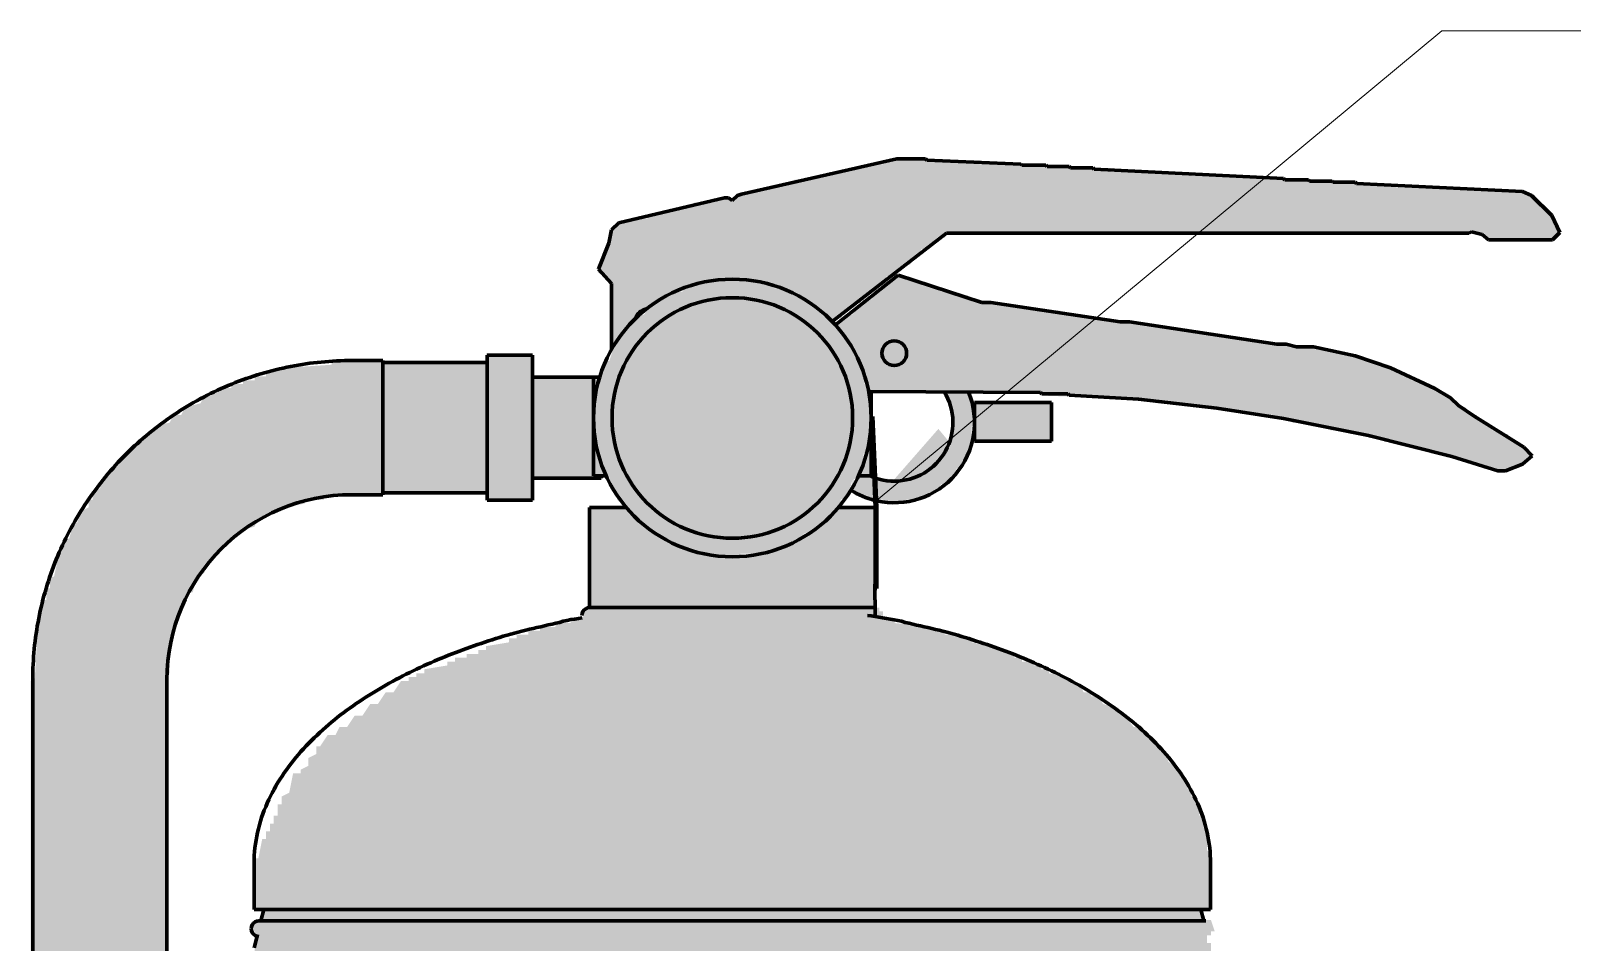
# Model space of a CAD drawing. Header units: millimetres. Extents: x 0 to 2382, y 0 to 420.
# Drawn here: x 2158.28 to 2198.25, y 280.42 to 304.06 of the extents above; entities that cross this region are included whole.
import ezdxf

# ---------------------------------------------------------------- set-up
doc = ezdxf.new("R2010")
doc.units = ezdxf.units.MM
for name, color, linetype, lineweight in [('01-VISIBLE', 7, 'CONTINUOUS', 70), ('08-FINA', 5, 'CONTINUOUS', 18), ('13-GRAFICA', 30, 'CONTINUOUS', 18)]:
    doc.layers.add(name, color=color, linetype=linetype, lineweight=lineweight)

msp = doc.modelspace()

# ---------------------------------------------------------------- hatches: boundary and pattern name
at = {"layer": '08-FINA'}
h = msp.add_hatch(color=7, dxfattribs=at)
h.dxf.hatch_style = 1
h.paths.add_polyline_path([(2180.144, 291.831), (2182.323, 293.121), (2181.811, 293.736)])
at = {"layer": '13-GRAFICA', "true_color": 0xb21820}
h = msp.add_hatch(color=7, dxfattribs=at)
h.dxf.hatch_style = 1
h.paths.add_polyline_path([(2173.378, 295.9), (2173.378, 297.5), (2172.978, 297.8), (2172.978, 298), (2173.078, 298), (2173.078, 298.2), (2173.178, 298.2), (2173.278, 298.9), (2173.378, 298.9), (2173.478, 299.1), (2174.278, 299.2), (2174.278, 299.3), (2174.678, 299.3), (2174.678, 299.4), (2175.078, 299.4), (2175.078, 299.5), (2175.478, 299.5), (2175.478, 299.6), (2175.978, 299.6), (2175.978, 299.7), (2176.578, 299.7), (2176.578, 299.8), (2176.778, 299.8), (2176.778, 299.9), (2177.278, 299.9), (2177.278, 300), (2177.678, 300), (2177.678, 300.1), (2178.078, 300.1), (2178.078, 300.2), (2178.578, 300.2), (2178.578, 300.3), (2178.978, 300.3), (2178.978, 300.4), (2179.478, 300.4), (2179.478, 300.5), (2179.878, 300.5), (2179.878, 300.6), (2180.378, 300.6), (2180.378, 300.7), (2182.878, 300.7), (2182.878, 300.6), (2184.578, 300.6), (2184.578, 300.5), (2186.278, 300.5), (2186.278, 300.4), (2188.378, 300.4), (2188.378, 300.3), (2190.478, 300.3), (2190.478, 300.2), (2192.078, 300.2), (2192.078, 300.1), (2193.678, 300.1), (2193.678, 300), (2197.078, 299.9), (2197.078, 299.8), (2197.278, 299.8), (2197.278, 299.7), (2197.778, 299.3), (2197.778, 299), (2197.878, 299), (2197.878, 298.7), (2197.778, 298.7), (2197.778, 298.6), (2196.078, 298.6), (2195.978, 298.8), (2181.978, 298.8), (2181.978, 298.7), (2181.778, 298.7), (2181.578, 298.4), (2181.378, 298.4), (2181.078, 298), (2180.878, 298), (2180.678, 297.7), (2180.478, 297.7), (2180.178, 297.3), (2179.978, 297.3), (2179.778, 297), (2179.578, 297), (2179.578, 296.9), (2179.478, 296.9), (2179.278, 296.6), (2179.078, 296.6), (2179.078, 296.5), (2178.978, 296.5), (2178.678, 296.9), (2178.478, 296.9), (2178.378, 297.1), (2178.178, 297.1), (2178.078, 297.3), (2177.778, 297.3), (2177.778, 297.4), (2177.478, 297.4), (2177.478, 297.5), (2177.078, 297.5), (2177.078, 297.6), (2175.878, 297.6), (2175.878, 297.5), (2175.478, 297.5), (2175.478, 297.4), (2174.878, 297.3), (2174.878, 297.2), (2174.678, 297.2), (2174.578, 297), (2174.378, 297), (2174.278, 296.8), (2174.078, 296.8), (2173.978, 296.5), (2173.478, 296.1), (2173.478, 295.9)])
at = {"layer": '13-GRAFICA', "true_color": 0xffffff}
h = msp.add_hatch(color=7, dxfattribs=at)
h.dxf.hatch_style = 1
h.paths.add_polyline_path([(2176.178, 290.5), (2175.578, 290.5), (2175.578, 290.6), (2175.278, 290.6), (2175.278, 290.7), (2174.978, 290.7), (2174.978, 290.8), (2174.578, 290.9), (2174.378, 291.2), (2174.178, 291.2), (2174.178, 291.3), (2173.478, 291.9), (2173.478, 292.1), (2173.378, 292.1), (2173.378, 292.3), (2173.278, 292.3), (2173.278, 292.5), (2173.178, 292.5), (2173.178, 292.7), (2173.078, 292.7), (2172.978, 293.4), (2172.878, 293.4), (2172.878, 294.6), (2172.978, 294.6), (2172.978, 295), (2173.078, 295), (2173.078, 295.3), (2173.178, 295.3), (2173.178, 295.5), (2173.278, 295.5), (2173.478, 296.1), (2173.578, 296.1), (2173.578, 296.2), (2173.978, 296.5), (2173.978, 296.7), (2174.178, 296.7), (2174.378, 297), (2174.578, 297), (2174.578, 297.1), (2174.878, 297.2), (2174.878, 297.3), (2175.178, 297.3), (2175.178, 297.4), (2175.478, 297.4), (2175.478, 297.5), (2175.878, 297.5), (2175.878, 297.6), (2177.078, 297.6), (2177.078, 297.5), (2177.478, 297.5), (2177.478, 297.4), (2178.078, 297.3), (2178.178, 297.1), (2178.378, 297.1), (2178.478, 296.9), (2178.678, 296.9), (2178.678, 296.8), (2179.478, 296.1), (2179.478, 295.9), (2179.578, 295.9), (2179.578, 295.7), (2179.678, 295.7), (2179.678, 295.5), (2179.778, 295.5), (2179.778, 295.3), (2179.878, 295.3), (2179.878, 294.9), (2179.978, 294.9), (2179.978, 294.5), (2180.078, 294.5), (2180.078, 293.5), (2179.978, 293.5), (2179.978, 293.1), (2179.878, 293.1), (2179.778, 292.5), (2179.578, 292.4), (2179.478, 292), (2179.278, 291.9), (2179.278, 291.7), (2179.178, 291.7), (2178.778, 291.2), (2178.578, 291.2), (2178.578, 291.1), (2178.278, 291), (2178.178, 290.8), (2177.878, 290.8), (2177.878, 290.7), (2177.378, 290.6), (2177.378, 290.5), (2176.678, 290.5), (2176.678, 290.4), (2176.178, 290.4)])
at = {"layer": '13-GRAFICA', "true_color": 0xb21820}
h = msp.add_hatch(color=7, dxfattribs=at)
h.dxf.hatch_style = 1
h.paths.add_polyline_path([(2179.678, 295.7), (2179.578, 295.7), (2179.478, 296.1), (2179.178, 296.3), (2179.178, 296.5), (2179.278, 296.5), (2179.378, 296.7), (2179.578, 296.7), (2179.878, 297.1), (2180.078, 297.1), (2180.378, 297.5), (2180.378, 295.9), (2180.378, 295.5), (2180.378, 294.7), (2179.978, 294.7), (2179.878, 295.3), (2179.778, 295.3), (2179.778, 295.5), (2179.678, 295.5)])
h = msp.add_hatch(color=7, dxfattribs=at)
h.dxf.hatch_style = 1
h.paths.add_polyline_path([(2180.578, 297.5), (2180.678, 297.7), (2180.978, 297.7), (2180.978, 297.6), (2180.978, 295.9), (2180.878, 295.9), (2180.878, 296), (2180.478, 296), (2180.478, 295.9), (2180.378, 295.9), (2180.378, 297.5)])
h = msp.add_hatch(color=7, dxfattribs=at)
h.dxf.hatch_style = 1
h.paths.add_polyline_path([(2181.278, 297.6), (2181.278, 297.5), (2181.578, 297.5), (2181.578, 297.4), (2181.878, 297.4), (2181.878, 297.3), (2182.278, 297.3), (2182.278, 297.2), (2182.578, 297.2), (2182.578, 297.1), (2182.878, 297.1), (2182.878, 297), (2184.978, 296.8), (2184.978, 296.7), (2186.278, 296.6), (2186.278, 296.5), (2187.178, 296.5), (2187.178, 296.4), (2189.178, 296.2), (2189.178, 296.1), (2190.478, 296), (2190.478, 295.9), (2191.578, 295.9), (2191.578, 295.8), (2192.078, 295.8), (2192.078, 295.7), (2192.878, 295.6), (2192.878, 295.5), (2193.478, 295.4), (2193.478, 295.3), (2193.678, 295.3), (2193.678, 295.2), (2193.878, 295.2), (2193.878, 295.1), (2194.078, 295.1), (2194.078, 295), (2194.378, 295), (2194.378, 294.9), (2194.778, 294.8), (2194.778, 294.7), (2195.078, 294.6), (2195.278, 294.3), (2195.478, 294.3), (2195.578, 294.1), (2195.778, 294.1), (2195.778, 294), (2196.078, 293.9), (2196.178, 293.7), (2196.378, 293.7), (2196.378, 293.6), (2196.578, 293.6), (2196.678, 293.4), (2196.878, 293.4), (2197.178, 293), (2197.078, 293), (2196.978, 292.8), (2196.778, 292.8), (2196.778, 292.7), (2196.278, 292.6), (2196.278, 292.7), (2195.978, 292.7), (2195.978, 292.8), (2195.678, 292.8), (2195.678, 292.9), (2195.378, 292.9), (2195.378, 293), (2194.978, 293), (2194.978, 293.1), (2194.578, 293.1), (2194.578, 293.2), (2194.178, 293.2), (2194.178, 293.3), (2193.778, 293.3), (2193.778, 293.4), (2193.378, 293.4), (2193.378, 293.5), (2192.978, 293.5), (2192.978, 293.6), (2192.478, 293.6), (2192.478, 293.7), (2191.978, 293.7), (2191.978, 293.8), (2191.478, 293.8), (2191.478, 293.9), (2190.978, 293.9), (2190.978, 294), (2190.478, 294), (2190.478, 294.1), (2189.178, 294.2), (2189.178, 294.3), (2187.478, 294.4), (2187.478, 294.5), (2184.478, 294.6), (2184.478, 294.7), (2180.978, 294.7), (2180.978, 295.5), (2180.978, 295.9), (2180.978, 297.6)])
at = {"layer": '13-GRAFICA', "true_color": 0xc81e2d}
h = msp.add_hatch(color=7, dxfattribs=at)
h.dxf.hatch_style = 1
h.paths.add_polyline_path([(2174.229, 292.087), (2174.204, 292.117), (2174.071, 292.291), (2174.048, 292.323), (2173.931, 292.507), (2173.911, 292.541), (2173.811, 292.735), (2173.794, 292.77), (2173.71, 292.972), (2173.697, 293.009), (2173.631, 293.217), (2173.621, 293.255), (2173.574, 293.468), (2173.567, 293.507), (2173.539, 293.723), (2173.535, 293.762), (2173.526, 293.98), (2173.526, 294.02), (2173.535, 294.238), (2173.539, 294.277), (2173.567, 294.493), (2173.574, 294.532), (2173.621, 294.745), (2173.631, 294.783), (2173.697, 294.991), (2173.71, 295.028), (2173.794, 295.23), (2173.811, 295.265), (2173.911, 295.459), (2173.931, 295.493), (2174.048, 295.677), (2174.071, 295.709), (2174.204, 295.883), (2174.229, 295.913), (2174.377, 296.074), (2174.404, 296.101), (2174.565, 296.249), (2174.595, 296.274), (2174.769, 296.407), (2174.801, 296.43), (2174.985, 296.547), (2175.019, 296.567), (2175.213, 296.667), (2175.627, 295.87), (2175.451, 295.778), (2175.3, 295.682), (2175.158, 295.573), (2175.026, 295.452), (2174.905, 295.32), (2174.796, 295.178), (2174.7, 295.027), (2174.617, 294.868), (2174.548, 294.702), (2174.494, 294.532), (2174.456, 294.357), (2174.432, 294.179), (2174.424, 294), (2174.432, 293.821), (2174.456, 293.643), (2174.494, 293.468), (2174.548, 293.298), (2174.617, 293.132), (2174.7, 292.973), (2174.796, 292.822), (2174.905, 292.68), (2175.039, 292.533), (2174.377, 291.926)])
at = {"layer": '13-GRAFICA', "true_color": 0x009146}
h = msp.add_hatch(color=7, dxfattribs=at)
h.dxf.hatch_style = 1
h.paths.add_polyline_path([(2175.45, 296.768), (2175.487, 296.781), (2175.695, 296.847), (2175.733, 296.857), (2175.946, 296.904), (2175.985, 296.911), (2176.201, 296.939), (2176.24, 296.943), (2176.458, 296.952), (2176.498, 296.952), (2176.716, 296.943), (2176.755, 296.939), (2176.971, 296.911), (2177.01, 296.904), (2177.223, 296.857), (2177.261, 296.847), (2177.469, 296.781), (2177.506, 296.768), (2177.708, 296.684), (2177.364, 295.854), (2177.18, 295.93), (2177.01, 295.984), (2176.835, 296.022), (2176.657, 296.046), (2176.478, 296.054), (2176.299, 296.046), (2176.121, 296.022), (2175.946, 295.984), (2175.776, 295.93), (2175.592, 295.854), (2175.248, 296.684)])
at = {"layer": '13-GRAFICA', "true_color": 0xc81e2d}
h = msp.add_hatch(color=7, dxfattribs=at)
h.dxf.hatch_style = 1
h.paths.add_polyline_path([(2177.937, 296.567), (2177.971, 296.547), (2178.155, 296.43), (2178.187, 296.407), (2178.361, 296.274), (2178.391, 296.249), (2178.552, 296.101), (2178.579, 296.074), (2178.727, 295.913), (2178.752, 295.883), (2178.885, 295.709), (2178.908, 295.677), (2179.025, 295.493), (2179.045, 295.459), (2179.145, 295.265), (2179.162, 295.23), (2179.246, 295.028), (2179.259, 294.991), (2179.325, 294.783), (2179.335, 294.745), (2179.382, 294.532), (2179.389, 294.493), (2179.417, 294.277), (2179.421, 294.238), (2179.43, 294.02), (2179.43, 293.98), (2179.421, 293.762), (2179.417, 293.723), (2179.389, 293.507), (2179.382, 293.468), (2179.335, 293.255), (2179.325, 293.217), (2179.259, 293.009), (2179.246, 292.972), (2179.162, 292.77), (2179.145, 292.735), (2179.045, 292.541), (2179.025, 292.507), (2178.908, 292.323), (2178.885, 292.291), (2178.752, 292.117), (2178.727, 292.087), (2178.579, 291.926), (2177.917, 292.533), (2178.051, 292.68), (2178.16, 292.822), (2178.256, 292.973), (2178.339, 293.132), (2178.408, 293.298), (2178.462, 293.468), (2178.5, 293.643), (2178.524, 293.821), (2178.532, 294), (2178.524, 294.179), (2178.5, 294.357), (2178.462, 294.532), (2178.408, 294.702), (2178.339, 294.868), (2178.256, 295.027), (2178.16, 295.178), (2178.051, 295.32), (2177.93, 295.452), (2177.798, 295.573), (2177.656, 295.682), (2177.505, 295.778), (2177.329, 295.87), (2177.743, 296.667)])
at = {"layer": '13-GRAFICA', "true_color": 0x191919}
h = msp.add_hatch(color=7, dxfattribs=at)
h.dxf.hatch_style = 1
h.paths.add_polyline_path([(2176.639, 295.923), (2176.641, 295.936), (2176.645, 295.948), (2176.65, 295.959), (2176.656, 295.97), (2176.663, 295.981), (2176.671, 295.991), (2176.68, 295.999), (2176.69, 296.007), (2176.7, 296.014), (2176.711, 296.02), (2176.723, 296.025), (2176.735, 296.029), (2176.747, 296.031), (2176.76, 296.032), (2176.772, 296.032), (2176.785, 296.031), (2176.797, 296.029), (2176.809, 296.025), (2176.821, 296.02), (2176.832, 296.014), (2176.843, 296.007), (2176.852, 295.999), (2176.861, 295.99), (2176.869, 295.98), (2176.876, 295.97), (2176.882, 295.959), (2176.887, 295.947), (2176.89, 295.935), (2176.893, 295.923), (2176.894, 295.91), (2176.894, 295.897), (2176.893, 295.885), (2176.605, 293.981), (2176.602, 293.968), (2176.599, 293.956), (2176.594, 293.945), (2176.588, 293.934), (2176.581, 293.923), (2176.573, 293.914), (2176.564, 293.905), (2176.554, 293.897), (2176.544, 293.89), (2176.533, 293.884), (2176.521, 293.879), (2176.509, 293.875), (2176.496, 293.873), (2176.484, 293.872), (2176.471, 293.872), (2176.459, 293.873), (2176.446, 293.876), (2176.434, 293.879), (2176.423, 293.884), (2176.412, 293.89), (2176.401, 293.897), (2176.392, 293.905), (2176.383, 293.914), (2176.375, 293.924), (2176.368, 293.934), (2176.362, 293.945), (2176.357, 293.957), (2176.353, 293.969), (2176.351, 293.982), (2176.35, 293.994), (2176.35, 294.007), (2176.351, 294.019)])
at = {"layer": '13-GRAFICA', "true_color": 0xd6d9de}
h = msp.add_hatch(color=7, dxfattribs=at)
h.dxf.hatch_style = 1
h.paths.add_polyline_path([(2180.378, 295.5), (2180.378, 295.9), (2180.478, 295.9), (2180.478, 296), (2180.878, 296), (2180.878, 295.9), (2180.978, 295.9), (2180.978, 295.5), (2180.878, 295.5), (2180.878, 295.4), (2180.478, 295.4), (2180.478, 295.5)])
at = {"layer": '13-GRAFICA', "true_color": 0x202020}
h = msp.add_hatch(color=7, dxfattribs=at)
h.dxf.hatch_style = 1
h.paths.add_polyline_path([(2158.278, 258), (2158.278, 287.2), (2158.378, 287.2), (2158.478, 289), (2158.578, 289), (2158.578, 289.3), (2158.678, 289.3), (2158.678, 289.6), (2158.778, 289.6), (2158.778, 289.9), (2158.878, 289.9), (2159.078, 290.8), (2159.278, 290.9), (2159.378, 291.3), (2159.478, 291.3), (2159.578, 291.6), (2159.778, 291.7), (2159.778, 291.9), (2159.878, 291.9), (2159.878, 292.1), (2160.078, 292.2), (2160.078, 292.4), (2160.178, 292.4), (2161.478, 293.8), (2161.878, 293.9), (2161.978, 294.1), (2162.178, 294.1), (2162.278, 294.3), (2162.678, 294.4), (2162.778, 294.6), (2162.978, 294.6), (2162.978, 294.7), (2163.178, 294.7), (2163.178, 294.8), (2163.478, 294.8), (2163.478, 294.9), (2163.778, 294.9), (2163.778, 295), (2164.078, 295), (2164.078, 295.1), (2164.378, 295.1), (2164.378, 295.2), (2164.578, 295.2), (2164.578, 295.3), (2166.078, 295.4), (2166.078, 295.5), (2167.378, 295.5), (2167.378, 292), (2165.878, 292), (2165.878, 291.9), (2165.378, 291.9), (2165.378, 291.8), (2164.478, 291.6), (2164.478, 291.5), (2164.178, 291.4), (2164.078, 291.2), (2163.678, 291.1), (2163.678, 291), (2162.778, 290.2), (2162.778, 290), (2162.578, 289.9), (2162.478, 289.5), (2162.378, 289.5), (2162.278, 289.2), (2162.178, 289.2), (2161.978, 288.3), (2161.878, 288.3), (2161.878, 287.4), (2161.778, 287.4), (2161.778, 258)])
at = {"layer": '13-GRAFICA', "true_color": 0xcba23e}
h = msp.add_hatch(color=7, dxfattribs=at)
h.dxf.hatch_style = 1
h.paths.add_polyline_path([(2167.378, 292.1), (2167.378, 295.5), (2170.078, 295.5), (2170.078, 295.7), (2171.278, 295.7), (2171.278, 291.9), (2170.078, 291.9), (2170.078, 292.1)])
at = {"layer": '13-GRAFICA', "true_color": 0xb21820}
h = msp.add_hatch(color=7, dxfattribs=at)
h.dxf.hatch_style = 1
h.paths.add_polyline_path([(2180.378, 294.7), (2180.378, 295.5), (2180.478, 295.5), (2180.478, 295.4), (2180.878, 295.4), (2180.878, 295.5), (2180.978, 295.5), (2180.978, 294.7)])
at = {"layer": '13-GRAFICA', "true_color": 0xcba23e}
h = msp.add_hatch(color=7, dxfattribs=at)
h.dxf.hatch_style = 1
h.paths.add_polyline_path([(2171.278, 295.1), (2173.078, 295.1), (2173.078, 295), (2172.978, 295), (2172.978, 294.6), (2172.878, 294.6), (2172.878, 293.4), (2172.978, 293.4), (2172.978, 293), (2173.078, 293), (2173.178, 292.5), (2171.278, 292.5)])
at = {"layer": '13-GRAFICA', "true_color": 0xd6d9de}
h = msp.add_hatch(color=7, dxfattribs=at)
h.dxf.hatch_style = 1
h.paths.add_polyline_path([(2179.578, 292.1), (2179.578, 292.4), (2179.678, 292.4), (2179.678, 292.5), (2181.078, 292.4), (2181.078, 292.5), (2181.578, 292.6), (2181.578, 292.7), (2181.878, 292.9), (2181.878, 293.1), (2182.078, 293.2), (2182.078, 293.5), (2182.178, 293.5), (2182.178, 294.3), (2182.078, 294.3), (2182.078, 294.6), (2181.978, 294.6), (2181.978, 294.7), (2182.578, 294.7), (2182.578, 294.6), (2182.678, 294.6), (2182.778, 293.8), (2182.678, 293.8), (2182.678, 293.2), (2182.578, 293.2), (2182.478, 292.8), (2182.278, 292.7), (2182.278, 292.5), (2182.178, 292.5), (2182.078, 292.3), (2181.878, 292.3), (2181.778, 292.1), (2181.578, 292.1), (2181.578, 292), (2181.378, 292), (2181.378, 291.9), (2180.978, 291.9), (2180.978, 291.8), (2180.378, 291.8), (2180.378, 291.9), (2179.978, 291.9), (2179.978, 292)])
at = {"layer": '13-GRAFICA', "true_color": 0xffd200}
h = msp.add_hatch(color=7, dxfattribs=at)
h.dxf.hatch_style = 1
h.paths.add_polyline_path([(2182.778, 293.4), (2182.778, 294.4), (2184.778, 294.4), (2184.778, 293.4)])
at = {"layer": '13-GRAFICA', "true_color": 0xcba23e}
h = msp.add_hatch(color=7, dxfattribs=at)
h.dxf.hatch_style = 1
h.paths.add_polyline_path([(2179.978, 293.5), (2180.078, 293.5), (2180.078, 292.5), (2179.778, 292.5)])
at = {"layer": '13-GRAFICA', "true_color": 0xc81e2d}
h = msp.add_hatch(color=7, dxfattribs=at)
h.dxf.hatch_style = 1
h.paths.add_polyline_path([(2180.078, 292.8), (2180.078, 293.7), (2180.178, 293.7), (2180.178, 292.8)])
at = {"layer": '13-GRAFICA', "true_color": 0xb21820}
h = msp.add_hatch(color=7, dxfattribs=at)
h.dxf.hatch_style = 1
h.paths.add_polyline_path([(2172.778, 289.1), (2172.778, 291.7), (2173.778, 291.7), (2173.778, 291.6), (2173.878, 291.6), (2174.178, 291.2), (2174.378, 291.2), (2174.578, 290.9), (2174.778, 290.9), (2174.778, 290.8), (2174.978, 290.8), (2174.978, 290.7), (2175.278, 290.7), (2175.278, 290.6), (2175.578, 290.6), (2175.578, 290.5), (2176.178, 290.5), (2176.178, 290.4), (2177.378, 290.5), (2177.378, 290.6), (2177.678, 290.6), (2177.678, 290.7), (2177.878, 290.7), (2177.878, 290.8), (2178.178, 290.8), (2178.278, 291), (2178.478, 291), (2178.578, 291.2), (2178.778, 291.2), (2179.178, 291.7), (2180.178, 291.7), (2180.178, 289.1)])
h = msp.add_hatch(color=7, dxfattribs=at)
h.dxf.hatch_style = 1
h.paths.add_polyline_path([(2180.378, 289), (2180.378, 288.8), (2172.578, 288.8), (2172.678, 289.1), (2180.278, 289.1), (2180.278, 289)])
h = msp.add_hatch(color=7, dxfattribs=at)
h.dxf.hatch_style = 1
h.paths.add_polyline_path([(2164.078, 281.3), (2164.078, 282.6), (2164.178, 282.6), (2164.278, 283.1), (2164.378, 283.1), (2164.378, 283.3), (2164.478, 283.3), (2164.478, 283.5), (2164.578, 283.5), (2164.578, 283.7), (2164.678, 283.7), (2164.678, 284), (2164.778, 284), (2164.778, 284.2), (2164.978, 284.3), (2165.078, 284.8), (2165.278, 284.8), (2165.278, 284.9), (2165.478, 285), (2165.478, 285.2), (2165.678, 285.3), (2165.678, 285.5), (2165.778, 285.5), (2165.978, 285.8), (2166.178, 285.8), (2166.278, 286), (2166.478, 286), (2166.678, 286.3), (2166.878, 286.3), (2167.078, 286.6), (2167.278, 286.6), (2167.478, 286.9), (2167.678, 286.9), (2167.878, 287.2), (2168.078, 287.2), (2168.078, 287.3), (2168.278, 287.3), (2168.278, 287.4), (2168.478, 287.4), (2168.478, 287.5), (2169.078, 287.6), (2169.078, 287.7), (2169.278, 287.7), (2169.278, 287.8), (2169.578, 287.8), (2169.578, 287.9), (2169.878, 287.9), (2169.878, 288), (2170.078, 288), (2170.078, 288.1), (2170.678, 288.2), (2170.678, 288.3), (2170.878, 288.3), (2170.878, 288.4), (2171.178, 288.4), (2171.178, 288.5), (2171.478, 288.5), (2171.478, 288.6), (2171.878, 288.6), (2171.878, 288.7), (2172.278, 288.7), (2172.278, 288.8), (2180.678, 288.8), (2180.678, 288.7), (2181.678, 288.6), (2181.678, 288.5), (2181.978, 288.5), (2181.978, 288.4), (2182.378, 288.4), (2182.378, 288.3), (2182.678, 288.3), (2182.678, 288.2), (2183.578, 288), (2183.578, 287.9), (2183.778, 287.9), (2183.778, 287.8), (2183.978, 287.8), (2183.978, 287.7), (2184.278, 287.7), (2184.278, 287.6), (2184.478, 287.6), (2184.478, 287.5), (2184.678, 287.5), (2184.678, 287.4), (2185.178, 287.3), (2185.178, 287.2), (2185.478, 287.1), (2185.578, 286.9), (2185.778, 286.9), (2185.778, 286.8), (2185.978, 286.8), (2186.078, 286.6), (2186.478, 286.5), (2186.878, 286), (2187.078, 286), (2187.078, 285.9), (2187.778, 285.3), (2187.778, 285.1), (2188.078, 284.9), (2188.078, 284.7), (2188.278, 284.6), (2188.278, 284.4), (2188.378, 284.4), (2188.378, 284.2), (2188.478, 284.2), (2188.478, 284), (2188.578, 284), (2188.578, 283.7), (2188.678, 283.7), (2188.678, 283.4), (2188.778, 283.4), (2188.778, 282.8), (2188.878, 282.8), (2188.878, 281.3)])
h = msp.add_hatch(color=7, dxfattribs=at)
h.dxf.hatch_style = 1
h.paths.add_polyline_path([(2188.878, 280.6), (2164.078, 280.6), (2164.078, 280.7), (2163.978, 280.7), (2164.078, 281), (2188.878, 281), (2188.978, 280.7), (2188.878, 280.7)])
h = msp.add_hatch(color=7, dxfattribs=at)
h.dxf.hatch_style = 1
h.paths.add_polyline_path([(2164.278, 281), (2164.278, 281.3), (2188.578, 281.3), (2188.678, 281)])
h = msp.add_hatch(color=7, dxfattribs=at)
h.dxf.hatch_style = 1
h.paths.add_polyline_path([(2164.178, 280.5), (2164.178, 280.6), (2188.778, 280.6), (2188.778, 280.4), (2188.878, 280.4), (2188.878, 275.8), (2176.778, 275.8), (2176.778, 280.1), (2176.178, 280.1), (2176.178, 275.8), (2164.078, 275.8), (2164.078, 280.5)])

# ---------------------------------------------------------------- linework, layer by layer
at = {"layer": '01-VISIBLE'}
for p, q in [((2180.736, 300.742), (2176.706, 299.828)), ((2181.48, 300.742), (2180.736, 300.742)), ((2181.514, 300.708), (2181.48, 300.742)), ((2183.952, 300.606), (2181.514, 300.708)), ((2183.986, 300.574), (2183.952, 300.606)), ((2184.596, 300.574), (2183.986, 300.574)), ((2184.63, 300.54), (2184.596, 300.574)), ((2185.206, 300.54), (2184.63, 300.54)), ((2185.24, 300.506), (2185.206, 300.54)), ((2185.816, 300.506), (2185.24, 300.506)), ((2185.85, 300.472), (2185.816, 300.506)), ((2190.76, 300.234), (2185.85, 300.472)), ((2190.794, 300.2), (2190.76, 300.234)), ((2191.404, 300.2), (2190.794, 300.2)), ((2191.438, 300.166), (2191.404, 300.2)), ((2192.012, 300.166), (2191.438, 300.166)), ((2192.046, 300.132), (2192.012, 300.166)), ((2176.604, 299.794), (2176.468, 299.658)), ((2176.706, 299.828), (2176.604, 299.794)), ((2192.622, 300.132), (2192.046, 300.132)), ((2192.656, 300.098), (2192.622, 300.132)), ((2196.958, 299.896), (2192.656, 300.098)), ((2197.194, 299.794), (2196.958, 299.896)), ((2197.72, 299.27), (2197.194, 299.794)), ((2176.264, 299.726), (2173.522, 299.082)), ((2176.366, 299.726), (2176.264, 299.726)), ((2176.468, 299.658), (2176.366, 299.726)), ((2173.522, 299.082), (2173.336, 298.896)), ((2197.922, 298.828), (2197.72, 299.27)), ((2173.268, 298.558), (2172.996, 297.88)), ((2173.336, 298.896), (2173.268, 298.558)), ((2179.059, 296.519), (2182.022, 298.812)), ((2182.022, 298.812), (2195.568, 298.812)), ((2195.568, 298.812), (2195.636, 298.846)), ((2195.636, 298.846), (2195.908, 298.778)), ((2195.908, 298.778), (2196.076, 298.642)), ((2196.076, 298.642), (2197.736, 298.642)), ((2197.736, 298.642), (2197.922, 298.828)), ((2172.996, 297.88), (2173.336, 297.508)), ((2173.336, 297.508), (2173.336, 295.795)), ((2180.77, 297.728), (2179.139, 296.434)), ((2182.936, 297.018), (2180.77, 297.728)), ((2183.174, 297.018), (2182.936, 297.018)), ((2186.526, 296.51), (2183.174, 297.018)), ((2186.764, 296.51), (2186.526, 296.51)), ((2190.59, 295.934), (2186.764, 296.51)), ((2190.828, 295.934), (2190.59, 295.934)), ((2191.098, 295.866), (2190.828, 295.934)), ((2191.538, 295.866), (2191.098, 295.866)), ((2192.622, 295.628), (2191.538, 295.866)), ((2167.408, 295.51), (2166.608, 295.51)), ((2170.108, 295.46), (2167.408, 295.46)), ((2171.288, 295.65), (2170.108, 295.65)), ((2193.536, 295.324), (2192.622, 295.628)), ((2172.868, 295.08), (2171.288, 295.08)), ((2172.868, 292.52), (2172.868, 295.08)), ((2194.688, 294.782), (2193.536, 295.324)), ((2180.002, 294.705), (2184.46, 294.68)), ((2180.068, 292.52), (2180.068, 294.705)), ((2184.46, 294.68), (2184.494, 294.646)), ((2184.494, 294.646), (2185.172, 294.646)), ((2185.172, 294.646), (2185.206, 294.612)), ((2185.206, 294.612), (2187, 294.51)), ((2195.094, 294.544), (2194.688, 294.782)), ((2182.748, 294.42), (2184.748, 294.42)), ((2187, 294.51), (2189.032, 294.274)), ((2189.032, 294.274), (2190.76, 294.002)), ((2195.298, 294.342), (2195.094, 294.544)), ((2195.704, 294.07), (2195.298, 294.342)), ((2180.074, 294.06), (2180.114, 294.062)), ((2180.174, 291.7), (2180.074, 294.06)), ((2180.114, 294.062), (2180.214, 291.701)), ((2190.76, 294.002), (2192.962, 293.562)), ((2196.992, 293.258), (2195.704, 294.07)), ((2182.748, 293.42), (2184.748, 293.42)), ((2192.962, 293.562), (2195.128, 293.02)), ((2195.128, 293.02), (2196.314, 292.648)), ((2196.958, 292.818), (2197.212, 293.038)), ((2197.212, 293.038), (2196.992, 293.258)), ((2196.314, 292.648), (2196.518, 292.648)), ((2196.518, 292.648), (2196.958, 292.818)), ((2173.068, 292.46), (2171.288, 292.46)), ((2167.408, 292.03), (2166.608, 292.03)), ((2170.108, 292.08), (2167.408, 292.08)), ((2171.288, 291.89), (2170.108, 291.89)), ((2172.768, 289.1), (2172.768, 291.7)), ((2180.168, 289.7), (2180.168, 291.7)), ((2180.174, 289.6), (2180.174, 291.7)), ((2180.214, 291.701), (2180.214, 289.6)), ((2180.163, 289.3), (2180.163, 289.7)), ((2180.214, 289.6), (2180.174, 289.6)), ((2180.168, 288.9), (2180.168, 289.3)), ((2158.328, 287.23), (2158.328, 257.98)), ((2161.808, 287.23), (2161.808, 257.98)), ((2164.068, 281.272), (2164.068, 282.472)), ((2188.868, 281.272), (2188.868, 282.472)), ((2164.318, 281.272), (2164.243, 280.972)), ((2188.693, 280.972), (2188.618, 281.272)), ((2164.144, 280.578), (2164.068, 280.272))]:
    msp.add_line(p, q, dxfattribs=at)
for points in [[(2180.501, 295.973), (2180.501, 295.973), (2180.501, 295.973), (2180.501, 295.973), (2180.501, 295.973), (2180.501, 295.973), (2180.502, 295.973)], [(2166.608, 295.51), (2166.508, 295.509), (2166.408, 295.508), (2166.308, 295.505), (2166.208, 295.5), (2166.108, 295.495), (2166.008, 295.488), (2165.909, 295.48), (2165.809, 295.471), (2165.709, 295.461), (2165.61, 295.45), (2165.511, 295.437), (2165.412, 295.423), (2165.313, 295.408), (2165.214, 295.392), (2165.115, 295.374), (2165.017, 295.356), (2164.919, 295.336), (2164.821, 295.315), (2164.724, 295.293), (2164.626, 295.269), (2164.529, 295.245), (2164.433, 295.219), (2164.336, 295.192), (2164.24, 295.164), (2164.145, 295.135), (2164.049, 295.105), (2163.954, 295.073), (2163.86, 295.041), (2163.766, 295.007), (2163.672, 294.972), (2163.579, 294.936), (2163.486, 294.899), (2163.393, 294.86), (2163.301, 294.821), (2163.21, 294.781), (2163.119, 294.739), (2163.028, 294.696), (2162.938, 294.652), (2162.849, 294.608), (2162.76, 294.562), (2162.672, 294.515), (2162.584, 294.466), (2162.497, 294.417), (2162.41, 294.367), (2162.324, 294.316), (2162.239, 294.264), (2162.154, 294.21), (2162.07, 294.156), (2161.987, 294.101), (2161.904, 294.044), (2161.822, 293.987), (2161.741, 293.929), (2161.661, 293.869), (2161.581, 293.809), (2161.502, 293.748), (2161.423, 293.686), (2161.346, 293.623), (2161.269, 293.559), (2161.193, 293.494), (2161.117, 293.428), (2161.043, 293.361), (2160.969, 293.293), (2160.896, 293.225), (2160.824, 293.155), (2160.753, 293.085), (2160.683, 293.014), (2160.613, 292.942), (2160.545, 292.869), (2160.477, 292.795), (2160.41, 292.721), (2160.344, 292.645), (2160.279, 292.569), (2160.215, 292.492), (2160.152, 292.415), (2160.09, 292.336), (2160.029, 292.257), (2159.969, 292.177), (2159.909, 292.097), (2159.851, 292.016), (2159.794, 291.934), (2159.737, 291.851), (2159.682, 291.768), (2159.628, 291.684), (2159.574, 291.599), (2159.522, 291.514), (2159.471, 291.428), (2159.421, 291.341), (2159.372, 291.254), (2159.323, 291.166), (2159.276, 291.078), (2159.23, 290.989), (2159.186, 290.9), (2159.142, 290.81), (2159.099, 290.719), (2159.057, 290.628), (2159.017, 290.537), (2158.978, 290.445), (2158.939, 290.352), (2158.902, 290.259), (2158.866, 290.166), (2158.831, 290.072), (2158.797, 289.978), (2158.765, 289.884), (2158.733, 289.789), (2158.703, 289.693), (2158.674, 289.598), (2158.646, 289.502), (2158.619, 289.405), (2158.593, 289.309), (2158.569, 289.212), (2158.545, 289.114), (2158.523, 289.017), (2158.502, 288.919), (2158.482, 288.821), (2158.464, 288.723), (2158.446, 288.624), (2158.43, 288.525), (2158.415, 288.426), (2158.401, 288.327), (2158.388, 288.228), (2158.377, 288.129), (2158.367, 288.029), (2158.358, 287.929), (2158.35, 287.83), (2158.343, 287.73), (2158.338, 287.63), (2158.333, 287.53), (2158.33, 287.43), (2158.329, 287.33), (2158.328, 287.23)], [(2167.408, 292.03), (2167.408, 292.132), (2167.408, 292.235), (2167.408, 292.337), (2167.408, 292.439), (2167.408, 292.542), (2167.408, 292.644), (2167.408, 292.746), (2167.408, 292.849), (2167.408, 292.951), (2167.408, 293.054), (2167.408, 293.156), (2167.408, 293.258), (2167.408, 293.361), (2167.408, 293.463), (2167.408, 293.565), (2167.408, 293.668), (2167.408, 293.77), (2167.408, 293.872), (2167.408, 293.975), (2167.408, 294.077), (2167.408, 294.179), (2167.408, 294.282), (2167.408, 294.384), (2167.408, 294.486), (2167.408, 294.589), (2167.408, 294.691), (2167.408, 294.794), (2167.408, 294.896), (2167.408, 294.998), (2167.408, 295.101), (2167.408, 295.203), (2167.408, 295.305), (2167.408, 295.408), (2167.408, 295.51)], [(2170.108, 291.89), (2170.108, 291.992), (2170.108, 292.093), (2170.108, 292.195), (2170.108, 292.296), (2170.108, 292.398), (2170.108, 292.5), (2170.108, 292.601), (2170.108, 292.703), (2170.108, 292.805), (2170.108, 292.906), (2170.108, 293.008), (2170.108, 293.109), (2170.108, 293.211), (2170.108, 293.313), (2170.108, 293.414), (2170.108, 293.516), (2170.108, 293.618), (2170.108, 293.719), (2170.108, 293.821), (2170.108, 293.922), (2170.108, 294.024), (2170.108, 294.126), (2170.108, 294.227), (2170.108, 294.329), (2170.108, 294.431), (2170.108, 294.532), (2170.108, 294.634), (2170.108, 294.735), (2170.108, 294.837), (2170.108, 294.939), (2170.108, 295.04), (2170.108, 295.142), (2170.108, 295.244), (2170.108, 295.345), (2170.108, 295.447), (2170.108, 295.548), (2170.108, 295.65)], [(2171.288, 291.89), (2171.288, 291.992), (2171.288, 292.093), (2171.288, 292.195), (2171.288, 292.296), (2171.288, 292.398), (2171.288, 292.5), (2171.288, 292.601), (2171.288, 292.703), (2171.288, 292.805), (2171.288, 292.906), (2171.288, 293.008), (2171.288, 293.109), (2171.288, 293.211), (2171.288, 293.313), (2171.288, 293.414), (2171.288, 293.516), (2171.288, 293.618), (2171.288, 293.719), (2171.288, 293.821), (2171.288, 293.922), (2171.288, 294.024), (2171.288, 294.126), (2171.288, 294.227), (2171.288, 294.329), (2171.288, 294.431), (2171.288, 294.532), (2171.288, 294.634), (2171.288, 294.735), (2171.288, 294.837), (2171.288, 294.939), (2171.288, 295.04), (2171.288, 295.142), (2171.288, 295.244), (2171.288, 295.345), (2171.288, 295.447), (2171.288, 295.548), (2171.288, 295.65)], [(2172.868, 295.08), (2172.895, 295.08), (2172.921, 295.08), (2172.948, 295.08), (2172.974, 295.08), (2173.001, 295.08), (2173.028, 295.08)], [(2181.964, 294.694), (2182.014, 294.607), (2182.057, 294.516), (2182.095, 294.423), (2182.127, 294.328), (2182.152, 294.23), (2182.17, 294.132), (2182.182, 294.032), (2182.188, 293.932), (2182.186, 293.831), (2182.179, 293.731), (2182.164, 293.632), (2182.143, 293.533), (2182.116, 293.437), (2182.082, 293.342), (2182.042, 293.25), (2181.996, 293.161), (2181.944, 293.074), (2181.887, 292.992), (2181.824, 292.913), (2181.757, 292.839), (2181.684, 292.77), (2181.607, 292.705), (2181.526, 292.645), (2181.441, 292.592), (2181.353, 292.543), (2181.262, 292.501), (2181.168, 292.465), (2181.073, 292.435), (2180.975, 292.411), (2180.876, 292.394), (2180.776, 292.384), (2180.676, 292.38), (2180.575, 292.383), (2180.475, 292.392), (2180.376, 292.408), (2180.278, 292.431), (2180.182, 292.46)], [(2182.748, 294.42), (2182.748, 294.32), (2182.748, 294.22), (2182.748, 294.12), (2182.748, 294.02), (2182.748, 293.92), (2182.748, 293.82), (2182.748, 293.72), (2182.748, 293.62), (2182.748, 293.52), (2182.748, 293.42)], [(2184.748, 294.42), (2184.748, 294.32), (2184.748, 294.22), (2184.748, 294.12), (2184.748, 294.02), (2184.748, 293.92), (2184.748, 293.82), (2184.748, 293.72), (2184.748, 293.62), (2184.748, 293.52), (2184.748, 293.42)], [(2172.868, 292.52), (2172.923, 292.52), (2172.977, 292.52), (2173.032, 292.52), (2173.086, 292.52), (2173.141, 292.52), (2173.195, 292.52)], [(2173.068, 292.46), (2173.068, 292.47), (2173.068, 292.48), (2173.068, 292.49), (2173.068, 292.5), (2173.068, 292.51), (2173.068, 292.52)], [(2180.068, 292.52), (2180.013, 292.52), (2179.959, 292.52), (2179.904, 292.52), (2179.85, 292.52), (2179.795, 292.52), (2179.741, 292.52)], [(2180.141, 292.474), (2180.123, 292.481), (2180.104, 292.489), (2180.086, 292.496), (2180.067, 292.504), (2180.049, 292.512), (2180.031, 292.52)], [(2172.768, 291.7), (2172.873, 291.7), (2172.979, 291.7), (2173.084, 291.7), (2173.189, 291.7), (2173.294, 291.7), (2173.4, 291.7), (2173.505, 291.7), (2173.61, 291.7), (2173.715, 291.7)], [(2179.221, 291.7), (2179.326, 291.7), (2179.431, 291.7), (2179.536, 291.7), (2179.642, 291.7), (2179.747, 291.7), (2179.852, 291.7), (2179.957, 291.7), (2180.063, 291.7), (2180.168, 291.7)], [(2180.163, 289.7), (2180.163, 289.7), (2180.164, 289.7), (2180.165, 289.7), (2180.166, 289.7), (2180.167, 289.7), (2180.168, 289.7)], [(2172.768, 289.1), (2172.716, 289.093), (2172.668, 289.073), (2172.627, 289.041), (2172.595, 289), (2172.575, 288.952), (2172.568, 288.9)], [(2180.168, 289.1), (2180.067, 289.1), (2179.965, 289.1), (2179.864, 289.1), (2179.763, 289.1), (2179.661, 289.1), (2179.56, 289.1), (2179.458, 289.1), (2179.357, 289.1), (2179.256, 289.1), (2179.154, 289.1), (2179.053, 289.1), (2178.952, 289.1), (2178.85, 289.1), (2178.749, 289.1), (2178.647, 289.1), (2178.546, 289.1), (2178.445, 289.1), (2178.343, 289.1), (2178.242, 289.1), (2178.141, 289.1), (2178.039, 289.1), (2177.938, 289.1), (2177.836, 289.1), (2177.735, 289.1), (2177.634, 289.1), (2177.532, 289.1), (2177.431, 289.1), (2177.33, 289.1), (2177.228, 289.1), (2177.127, 289.1), (2177.026, 289.1), (2176.924, 289.1), (2176.823, 289.1), (2176.721, 289.1), (2176.62, 289.1), (2176.519, 289.1), (2176.417, 289.1), (2176.316, 289.1), (2176.215, 289.1), (2176.113, 289.1), (2176.012, 289.1), (2175.91, 289.1), (2175.809, 289.1), (2175.708, 289.1), (2175.606, 289.1), (2175.505, 289.1), (2175.404, 289.1), (2175.302, 289.1), (2175.201, 289.1), (2175.1, 289.1), (2174.998, 289.1), (2174.897, 289.1), (2174.795, 289.1), (2174.694, 289.1), (2174.593, 289.1), (2174.491, 289.1), (2174.39, 289.1), (2174.289, 289.1), (2174.187, 289.1), (2174.086, 289.1), (2173.984, 289.1), (2173.883, 289.1), (2173.782, 289.1), (2173.68, 289.1), (2173.579, 289.1), (2173.478, 289.1), (2173.376, 289.1), (2173.275, 289.1), (2173.173, 289.1), (2173.072, 289.1), (2172.971, 289.1), (2172.869, 289.1), (2172.768, 289.1)], [(2180.163, 289.3), (2180.163, 289.3), (2180.164, 289.3), (2180.165, 289.3), (2180.166, 289.3), (2180.167, 289.3), (2180.168, 289.3)], [(2164.068, 282.472), (2164.069, 282.573), (2164.073, 282.673), (2164.08, 282.773), (2164.09, 282.873), (2164.102, 282.972), (2164.118, 283.071), (2164.135, 283.17), (2164.156, 283.268), (2164.179, 283.366), (2164.204, 283.463), (2164.232, 283.559), (2164.263, 283.654), (2164.295, 283.749), (2164.33, 283.843), (2164.368, 283.936), (2164.407, 284.028), (2164.448, 284.12), (2164.492, 284.21), (2164.538, 284.299), (2164.585, 284.387), (2164.635, 284.475), (2164.686, 284.561), (2164.739, 284.646), (2164.793, 284.73), (2164.849, 284.813), (2164.907, 284.895), (2164.966, 284.976), (2165.027, 285.056), (2165.089, 285.135), (2165.152, 285.212), (2165.217, 285.289), (2165.283, 285.365), (2165.35, 285.439), (2165.418, 285.513), (2165.487, 285.585), (2165.558, 285.656), (2165.629, 285.727), (2165.701, 285.796), (2165.775, 285.865), (2165.849, 285.932), (2165.924, 285.998), (2166, 286.064), (2166.077, 286.128), (2166.154, 286.192), (2166.233, 286.255), (2166.312, 286.316), (2166.391, 286.377), (2166.472, 286.437), (2166.553, 286.496), (2166.634, 286.554), (2166.717, 286.611), (2166.8, 286.668), (2166.883, 286.723), (2166.967, 286.778), (2167.052, 286.832), (2167.137, 286.885), (2167.222, 286.937), (2167.308, 286.989), (2167.395, 287.039), (2167.482, 287.089), (2167.569, 287.138), (2167.657, 287.187), (2167.745, 287.234), (2167.834, 287.281), (2167.923, 287.327), (2168.012, 287.373), (2168.102, 287.418), (2168.192, 287.462), (2168.282, 287.505), (2168.373, 287.548), (2168.464, 287.59), (2168.555, 287.631), (2168.647, 287.672), (2168.739, 287.712), (2168.831, 287.751), (2168.923, 287.79), (2169.016, 287.828), (2169.109, 287.865), (2169.202, 287.902), (2169.296, 287.938), (2169.39, 287.974), (2169.484, 288.008), (2169.578, 288.042), (2169.673, 288.076), (2169.767, 288.109), (2169.862, 288.141), (2169.957, 288.173), (2170.052, 288.205), (2170.148, 288.236), (2170.243, 288.267), (2170.338, 288.297), (2170.434, 288.327), (2170.53, 288.357), (2170.626, 288.385), (2170.722, 288.413), (2170.819, 288.44), (2170.916, 288.465), (2171.013, 288.49), (2171.11, 288.515), (2171.208, 288.538), (2171.305, 288.561), (2171.403, 288.584), (2171.501, 288.606), (2171.599, 288.628), (2171.696, 288.65), (2171.794, 288.672), (2171.892, 288.695), (2171.989, 288.718), (2172.085, 288.747), (2172.183, 288.77), (2172.281, 288.788), (2172.38, 288.805), (2172.479, 288.821), (2172.578, 288.837)], [(2188.868, 282.472), (2188.867, 282.573), (2188.862, 282.673), (2188.856, 282.773), (2188.846, 282.872), (2188.834, 282.972), (2188.818, 283.071), (2188.801, 283.169), (2188.78, 283.267), (2188.757, 283.365), (2188.732, 283.462), (2188.704, 283.558), (2188.674, 283.654), (2188.641, 283.748), (2188.606, 283.842), (2188.569, 283.935), (2188.529, 284.027), (2188.488, 284.118), (2188.444, 284.209), (2188.399, 284.298), (2188.351, 284.386), (2188.302, 284.473), (2188.251, 284.56), (2188.198, 284.645), (2188.144, 284.729), (2188.088, 284.812), (2188.03, 284.894), (2187.971, 284.975), (2187.91, 285.054), (2187.848, 285.133), (2187.785, 285.211), (2187.72, 285.287), (2187.655, 285.363), (2187.588, 285.437), (2187.52, 285.511), (2187.45, 285.583), (2187.38, 285.655), (2187.309, 285.725), (2187.236, 285.794), (2187.163, 285.863), (2187.089, 285.93), (2187.014, 285.997), (2186.938, 286.062), (2186.862, 286.126), (2186.784, 286.19), (2186.706, 286.253), (2186.627, 286.314), (2186.547, 286.375), (2186.467, 286.435), (2186.386, 286.494), (2186.304, 286.552), (2186.222, 286.609), (2186.139, 286.666), (2186.056, 286.721), (2185.972, 286.776), (2185.888, 286.83), (2185.803, 286.883), (2185.717, 286.935), (2185.631, 286.987), (2185.545, 287.037), (2185.458, 287.087), (2185.371, 287.136), (2185.283, 287.185), (2185.195, 287.232), (2185.106, 287.279), (2185.017, 287.325), (2184.928, 287.371), (2184.838, 287.416), (2184.748, 287.46), (2184.658, 287.503), (2184.567, 287.546), (2184.476, 287.588), (2184.385, 287.629), (2184.294, 287.67), (2184.202, 287.71), (2184.11, 287.749), (2184.017, 287.788), (2183.925, 287.826), (2183.832, 287.863), (2183.739, 287.9), (2183.645, 287.936), (2183.551, 287.972), (2183.457, 288.006), (2183.363, 288.041), (2183.269, 288.074), (2183.174, 288.107), (2183.079, 288.14), (2182.985, 288.172), (2182.889, 288.203), (2182.794, 288.234), (2182.699, 288.265), (2182.603, 288.296), (2182.508, 288.325), (2182.412, 288.355), (2182.316, 288.383), (2182.22, 288.411), (2182.123, 288.438), (2182.026, 288.464), (2181.929, 288.489), (2181.832, 288.513), (2181.735, 288.537), (2181.637, 288.56), (2181.54, 288.582), (2181.442, 288.605), (2181.344, 288.627), (2181.247, 288.649), (2181.149, 288.671), (2181.051, 288.693), (2180.954, 288.716), (2180.858, 288.745), (2180.761, 288.769), (2180.662, 288.787), (2180.563, 288.804), (2180.465, 288.82), (2180.366, 288.836), (2180.267, 288.852), (2180.168, 288.868), (2180.069, 288.884), (2179.97, 288.9)], [(2164.193, 280.972), (2164.141, 280.966), (2164.093, 280.946), (2164.052, 280.914), (2164.02, 280.872), (2164, 280.824), (2163.993, 280.772)], [(2164.068, 281.272), (2164.168, 281.272), (2164.268, 281.272), (2164.368, 281.272), (2164.468, 281.272), (2164.568, 281.272), (2164.668, 281.272), (2164.768, 281.272), (2164.868, 281.272), (2164.968, 281.272), (2165.068, 281.272), (2165.168, 281.272), (2165.268, 281.272), (2165.368, 281.272), (2165.468, 281.272), (2165.568, 281.272), (2165.668, 281.272), (2165.768, 281.272), (2165.868, 281.272), (2165.968, 281.272), (2166.068, 281.272), (2166.168, 281.272), (2166.268, 281.272), (2166.368, 281.272), (2166.468, 281.272), (2166.568, 281.272), (2166.668, 281.272), (2166.768, 281.272), (2166.868, 281.272), (2166.968, 281.272), (2167.068, 281.272), (2167.168, 281.272), (2167.268, 281.272), (2167.368, 281.272), (2167.468, 281.272), (2167.568, 281.272), (2167.668, 281.272), (2167.768, 281.272), (2167.868, 281.272), (2167.968, 281.272), (2168.068, 281.272), (2168.168, 281.272), (2168.268, 281.272), (2168.368, 281.272), (2168.468, 281.272), (2168.568, 281.272), (2168.668, 281.272), (2168.768, 281.272), (2168.868, 281.272), (2168.968, 281.272), (2169.068, 281.272), (2169.168, 281.272), (2169.268, 281.272), (2169.368, 281.272), (2169.468, 281.272), (2169.568, 281.272), (2169.668, 281.272), (2169.768, 281.272), (2169.868, 281.272), (2169.968, 281.272), (2170.068, 281.272), (2170.168, 281.272), (2170.268, 281.272), (2170.368, 281.272), (2170.468, 281.272), (2170.568, 281.272), (2170.668, 281.272), (2170.768, 281.272), (2170.868, 281.272), (2170.968, 281.272), (2171.068, 281.272), (2171.168, 281.272), (2171.268, 281.272), (2171.368, 281.272), (2171.468, 281.272), (2171.568, 281.272), (2171.668, 281.272), (2171.768, 281.272), (2171.868, 281.272), (2171.968, 281.272), (2172.068, 281.272), (2172.168, 281.272), (2172.268, 281.272), (2172.368, 281.272), (2172.468, 281.272), (2172.568, 281.272), (2172.668, 281.272), (2172.768, 281.272), (2172.868, 281.272), (2172.968, 281.272), (2173.068, 281.272), (2173.168, 281.272), (2173.268, 281.272), (2173.368, 281.272), (2173.468, 281.272), (2173.568, 281.272), (2173.668, 281.272), (2173.768, 281.272), (2173.868, 281.272), (2173.968, 281.272), (2174.068, 281.272), (2174.168, 281.272), (2174.268, 281.272), (2174.368, 281.272), (2174.468, 281.272), (2174.568, 281.272), (2174.668, 281.272), (2174.768, 281.272), (2174.868, 281.272), (2174.968, 281.272), (2175.068, 281.272), (2175.168, 281.272), (2175.268, 281.272), (2175.368, 281.272), (2175.468, 281.272), (2175.568, 281.272), (2175.668, 281.272), (2175.768, 281.272), (2175.868, 281.272), (2175.968, 281.272), (2176.068, 281.272), (2176.168, 281.272), (2176.268, 281.272), (2176.368, 281.272), (2176.468, 281.272), (2176.568, 281.272), (2176.668, 281.272), (2176.768, 281.272), (2176.868, 281.272), (2176.968, 281.272), (2177.068, 281.272), (2177.168, 281.272), (2177.268, 281.272), (2177.368, 281.272), (2177.468, 281.272), (2177.568, 281.272), (2177.668, 281.272), (2177.768, 281.272), (2177.868, 281.272), (2177.968, 281.272), (2178.068, 281.272), (2178.168, 281.272), (2178.268, 281.272), (2178.368, 281.272), (2178.468, 281.272), (2178.568, 281.272), (2178.668, 281.272), (2178.768, 281.272), (2178.868, 281.272), (2178.968, 281.272), (2179.068, 281.272), (2179.168, 281.272), (2179.268, 281.272), (2179.368, 281.272), (2179.468, 281.272), (2179.568, 281.272), (2179.668, 281.272), (2179.768, 281.272), (2179.868, 281.272), (2179.968, 281.272), (2180.068, 281.272), (2180.168, 281.272), (2180.268, 281.272), (2180.368, 281.272), (2180.468, 281.272), (2180.568, 281.272), (2180.668, 281.272), (2180.768, 281.272), (2180.868, 281.272), (2180.968, 281.272), (2181.068, 281.272), (2181.168, 281.272), (2181.268, 281.272), (2181.368, 281.272), (2181.468, 281.272), (2181.568, 281.272), (2181.668, 281.272), (2181.768, 281.272), (2181.868, 281.272), (2181.968, 281.272), (2182.068, 281.272), (2182.168, 281.272), (2182.268, 281.272), (2182.368, 281.272), (2182.468, 281.272), (2182.568, 281.272), (2182.668, 281.272), (2182.768, 281.272), (2182.868, 281.272), (2182.968, 281.272), (2183.068, 281.272), (2183.168, 281.272), (2183.268, 281.272), (2183.368, 281.272), (2183.468, 281.272), (2183.568, 281.272), (2183.668, 281.272), (2183.768, 281.272), (2183.868, 281.272), (2183.968, 281.272), (2184.068, 281.272), (2184.168, 281.272), (2184.268, 281.272), (2184.368, 281.272), (2184.468, 281.272), (2184.568, 281.272), (2184.668, 281.272), (2184.768, 281.272), (2184.868, 281.272), (2184.968, 281.272), (2185.068, 281.272), (2185.168, 281.272), (2185.268, 281.272), (2185.368, 281.272), (2185.468, 281.272), (2185.568, 281.272), (2185.668, 281.272), (2185.768, 281.272), (2185.868, 281.272), (2185.968, 281.272), (2186.068, 281.272), (2186.168, 281.272), (2186.268, 281.272), (2186.368, 281.272), (2186.468, 281.272), (2186.568, 281.272), (2186.668, 281.272), (2186.768, 281.272), (2186.868, 281.272), (2186.968, 281.272), (2187.068, 281.272), (2187.168, 281.272), (2187.268, 281.272), (2187.368, 281.272), (2187.468, 281.272), (2187.568, 281.272), (2187.668, 281.272), (2187.768, 281.272), (2187.868, 281.272), (2187.968, 281.272), (2188.068, 281.272), (2188.168, 281.272), (2188.268, 281.272), (2188.368, 281.272), (2188.468, 281.272), (2188.568, 281.272), (2188.668, 281.272), (2188.768, 281.272), (2188.868, 281.272)], [(2164.243, 280.972), (2164.235, 280.972), (2164.226, 280.972), (2164.218, 280.972), (2164.21, 280.972), (2164.201, 280.972), (2164.193, 280.972)], [(2188.743, 280.972), (2188.643, 280.972), (2188.543, 280.972), (2188.442, 280.972), (2188.342, 280.972), (2188.242, 280.972), (2188.142, 280.972), (2188.042, 280.972), (2187.941, 280.972), (2187.841, 280.972), (2187.741, 280.972), (2187.641, 280.972), (2187.541, 280.972), (2187.44, 280.972), (2187.34, 280.972), (2187.24, 280.972), (2187.14, 280.972), (2187.04, 280.972), (2186.939, 280.972), (2186.839, 280.972), (2186.739, 280.972), (2186.639, 280.972), (2186.539, 280.972), (2186.438, 280.972), (2186.338, 280.972), (2186.238, 280.972), (2186.138, 280.972), (2186.037, 280.972), (2185.937, 280.972), (2185.837, 280.972), (2185.737, 280.972), (2185.637, 280.972), (2185.536, 280.972), (2185.436, 280.972), (2185.336, 280.972), (2185.236, 280.972), (2185.136, 280.972), (2185.035, 280.972), (2184.935, 280.972), (2184.835, 280.972), (2184.735, 280.972), (2184.635, 280.972), (2184.534, 280.972), (2184.434, 280.972), (2184.334, 280.972), (2184.234, 280.972), (2184.134, 280.972), (2184.033, 280.972), (2183.933, 280.972), (2183.833, 280.972), (2183.733, 280.972), (2183.633, 280.972), (2183.532, 280.972), (2183.432, 280.972), (2183.332, 280.972), (2183.232, 280.972), (2183.132, 280.972), (2183.031, 280.972), (2182.931, 280.972), (2182.831, 280.972), (2182.731, 280.972), (2182.631, 280.972), (2182.53, 280.972), (2182.43, 280.972), (2182.33, 280.972), (2182.23, 280.972), (2182.13, 280.972), (2182.029, 280.972), (2181.929, 280.972), (2181.829, 280.972), (2181.729, 280.972), (2181.629, 280.972), (2181.528, 280.972), (2181.428, 280.972), (2181.328, 280.972), (2181.228, 280.972), (2181.127, 280.972), (2181.027, 280.972), (2180.927, 280.972), (2180.827, 280.972), (2180.727, 280.972), (2180.626, 280.972), (2180.526, 280.972), (2180.426, 280.972), (2180.326, 280.972), (2180.226, 280.972), (2180.125, 280.972), (2180.025, 280.972), (2179.925, 280.972), (2179.825, 280.972), (2179.725, 280.972), (2179.624, 280.972), (2179.524, 280.972), (2179.424, 280.972), (2179.324, 280.972), (2179.224, 280.972), (2179.123, 280.972), (2179.023, 280.972), (2178.923, 280.972), (2178.823, 280.972), (2178.723, 280.972), (2178.622, 280.972), (2178.522, 280.972), (2178.422, 280.972), (2178.322, 280.972), (2178.222, 280.972), (2178.121, 280.972), (2178.021, 280.972), (2177.921, 280.972), (2177.821, 280.972), (2177.721, 280.972), (2177.62, 280.972), (2177.52, 280.972), (2177.42, 280.972), (2177.32, 280.972), (2177.22, 280.972), (2177.119, 280.972), (2177.019, 280.972), (2176.919, 280.972), (2176.819, 280.972), (2176.719, 280.972), (2176.618, 280.972), (2176.518, 280.972), (2176.418, 280.972), (2176.318, 280.972), (2176.217, 280.972), (2176.117, 280.972), (2176.017, 280.972), (2175.917, 280.972), (2175.817, 280.972), (2175.716, 280.972), (2175.616, 280.972), (2175.516, 280.972), (2175.416, 280.972), (2175.316, 280.972), (2175.215, 280.972), (2175.115, 280.972), (2175.015, 280.972), (2174.915, 280.972), (2174.815, 280.972), (2174.714, 280.972), (2174.614, 280.972), (2174.514, 280.972), (2174.414, 280.972), (2174.314, 280.972), (2174.213, 280.972), (2174.113, 280.972), (2174.013, 280.972), (2173.913, 280.972), (2173.813, 280.972), (2173.712, 280.972), (2173.612, 280.972), (2173.512, 280.972), (2173.412, 280.972), (2173.312, 280.972), (2173.211, 280.972), (2173.111, 280.972), (2173.011, 280.972), (2172.911, 280.972), (2172.811, 280.972), (2172.71, 280.972), (2172.61, 280.972), (2172.51, 280.972), (2172.41, 280.972), (2172.31, 280.972), (2172.209, 280.972), (2172.109, 280.972), (2172.009, 280.972), (2171.909, 280.972), (2171.809, 280.972), (2171.708, 280.972), (2171.608, 280.972), (2171.508, 280.972), (2171.408, 280.972), (2171.307, 280.972), (2171.207, 280.972), (2171.107, 280.972), (2171.007, 280.972), (2170.907, 280.972), (2170.806, 280.972), (2170.706, 280.972), (2170.606, 280.972), (2170.506, 280.972), (2170.406, 280.972), (2170.305, 280.972), (2170.205, 280.972), (2170.105, 280.972), (2170.005, 280.972), (2169.905, 280.972), (2169.804, 280.972), (2169.704, 280.972), (2169.604, 280.972), (2169.504, 280.972), (2169.404, 280.972), (2169.303, 280.972), (2169.203, 280.972), (2169.103, 280.972), (2169.003, 280.972), (2168.903, 280.972), (2168.802, 280.972), (2168.702, 280.972), (2168.602, 280.972), (2168.502, 280.972), (2168.402, 280.972), (2168.301, 280.972), (2168.201, 280.972), (2168.101, 280.972), (2168.001, 280.972), (2167.901, 280.972), (2167.8, 280.972), (2167.7, 280.972), (2167.6, 280.972), (2167.5, 280.972), (2167.4, 280.972), (2167.299, 280.972), (2167.199, 280.972), (2167.099, 280.972), (2166.999, 280.972), (2166.899, 280.972), (2166.798, 280.972), (2166.698, 280.972), (2166.598, 280.972), (2166.498, 280.972), (2166.397, 280.972), (2166.297, 280.972), (2166.197, 280.972), (2166.097, 280.972), (2165.997, 280.972), (2165.896, 280.972), (2165.796, 280.972), (2165.696, 280.972), (2165.596, 280.972), (2165.496, 280.972), (2165.395, 280.972), (2165.295, 280.972), (2165.195, 280.972), (2165.095, 280.972), (2164.995, 280.972), (2164.894, 280.972), (2164.794, 280.972), (2164.694, 280.972), (2164.594, 280.972), (2164.494, 280.972), (2164.393, 280.972), (2164.293, 280.972), (2164.193, 280.972)], [(2188.743, 280.972), (2188.735, 280.972), (2188.726, 280.972), (2188.718, 280.972), (2188.71, 280.972), (2188.701, 280.972), (2188.693, 280.972)], [(2163.993, 280.772), (2164, 280.721), (2164.02, 280.672), (2164.052, 280.631), (2164.093, 280.599), (2164.141, 280.579), (2164.193, 280.572)]]:
    msp.add_lwpolyline(points, dxfattribs=at)
for centre, radius in [((2176.468, 294.02), 3.12), ((2180.668, 295.7), 0.32)]:
    msp.add_circle(centre, radius, dxfattribs=at)
for centre, radius, start, end in [((2176.468, 294.02), 3.6, 90, -90), ((2176.468, 294.02), 3.6, -90, 90), ((2174.322, 296.458), 0.4, 101.3815, 161.3289), ((2180.668, 293.9), 2.08, -102.8119, 22.3378), ((2166.608, 287.23), 4.8, 90, 180), ((2180.668, 293.9), 2.08, -122.7069, -103.9571)]:
    msp.add_arc(centre, radius, start, end, dxfattribs=at)
at = {"layer": '08-FINA'}
for p, q in [((2180.144, 291.831), (2194.868, 304.062)), ((2194.868, 304.062), (2220.212, 304.062))]:
    msp.add_line(p, q, dxfattribs=at)

doc.saveas('drawing.dxf')
